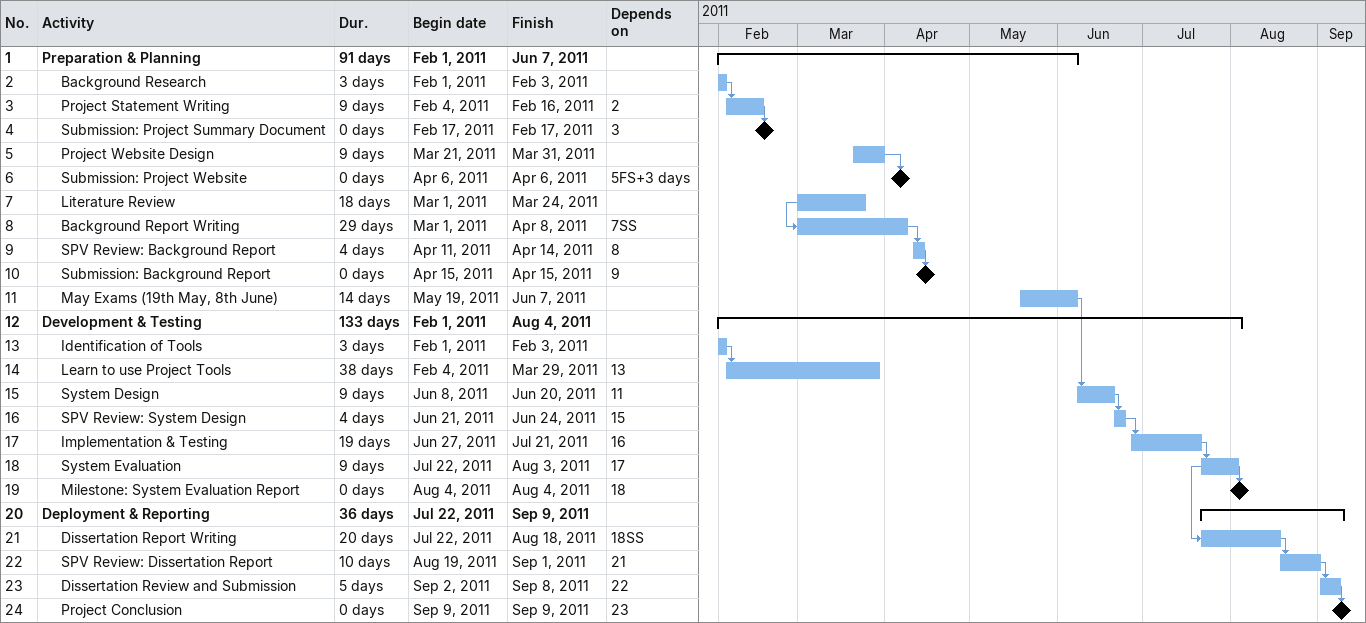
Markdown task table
| ID | Level | Task | Duration | Start | Finish | Predecessors |
|---|---|---|---|---|---|---|
| 1 | 1 | **Preparation & Planning** | 91d | 2011-02-01 | 2011-06-07 |  |
| 2 | 2 | Background Research | 3d | 2011-02-01 | 2011-02-03 |  |
| 3 | 2 | Project Statement Writing | 9d | 2011-02-04 | 2011-02-16 | 2 |
| 4 | 2 | Submission: Project Summary Document | 0d | 2011-02-17 | 2011-02-17 | 3 |
| 5 | 2 | Project Website Design | 9d | 2011-03-21 | 2011-03-31 |  |
| 6 | 2 | Submission: Project Website | 0d | 2011-04-06 | 2011-04-06 | 5FS+3d |
| 7 | 2 | Literature Review | 18d | 2011-03-01 | 2011-03-24 |  |
| 8 | 2 | Background Report Writing | 29d | 2011-03-01 | 2011-04-08 | 7SS |
| 9 | 2 | SPV Review: Background Report | 4d | 2011-04-11 | 2011-04-14 | 8 |
| 10 | 2 | Submission: Background Report | 0d | 2011-04-15 | 2011-04-15 | 9 |
| 11 | 2 | May Exams (19th May, 8th June) | 14d | 2011-05-19 | 2011-06-07 |  |
| 12 | 1 | **Development & Testing** | 133d | 2011-02-01 | 2011-08-04 |  |
| 13 | 2 | Identification of Tools | 3d | 2011-02-01 | 2011-02-03 |  |
| 14 | 2 | Learn to use Project Tools | 38d | 2011-02-04 | 2011-03-29 | 13 |
| 15 | 2 | System Design | 9d | 2011-06-08 | 2011-06-20 | 11 |
| 16 | 2 | SPV Review: System Design | 4d | 2011-06-21 | 2011-06-24 | 15 |
| 17 | 2 | Implementation & Testing | 19d | 2011-06-27 | 2011-07-21 | 16 |
| 18 | 2 | System Evaluation | 9d | 2011-07-22 | 2011-08-03 | 17 |
| 19 | 2 | Milestone: System Evaluation Report | 0d | 2011-08-04 | 2011-08-04 | 18 |
| 20 | 1 | **Deployment & Reporting** | 36d | 2011-07-22 | 2011-09-09 |  |
| 21 | 2 | Dissertation Report Writing | 20d | 2011-07-22 | 2011-08-18 | 18SS |
| 22 | 2 | SPV Review: Dissertation Report | 10d | 2011-08-19 | 2011-09-01 | 21 |
| 23 | 2 | Dissertation Review and Submission | 5d | 2011-09-02 | 2011-09-08 | 22 |
| 24 | 2 | Project Conclusion | 0d | 2011-09-09 | 2011-09-09 | 23 |
